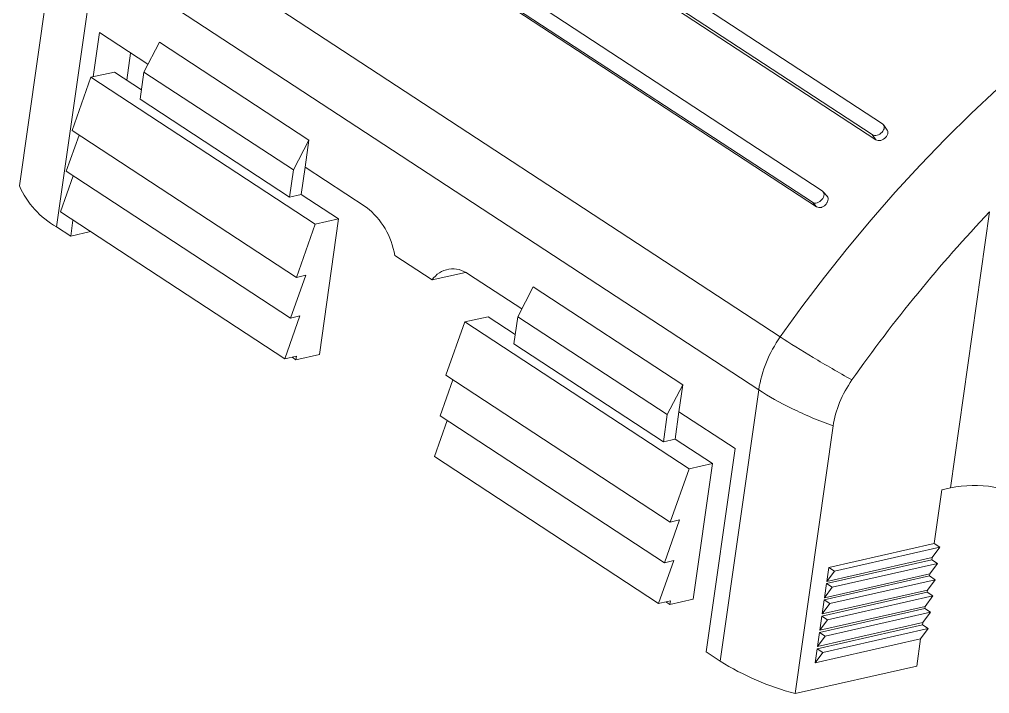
# Model space of a CAD drawing. Header units: inches. Extents: x 1531 to 2581, y 452 to 704.
# Drawn here: x 1702.77 to 1734.88, y 495.06 to 517.37 of the extents above; entities that cross this region are included whole.
import ezdxf

# ---------------------------------------------------------------- set-up
doc = ezdxf.new("R2010")
doc.units = ezdxf.units.IN
doc.header["$LTSCALE"] = 15

msp = doc.modelspace()

# ---------------------------------------------------------------- linework, layer by layer
at = {"color": 7, "linetype": 'Continuous', "lineweight": 15}
for p, q in [((1712.155, 526.468), (1731.334, 513.917)), ((1730.994, 513.558), (1711.815, 526.109)), ((1731.116, 513.388), (1711.937, 525.939)), ((1710.158, 524.253), (1729.337, 511.702)), ((1729.015, 511.32), (1709.836, 523.87)), ((1729.154, 511.168), (1709.975, 523.719)), ((1705.988, 521.235), (1727.951, 506.862)), ((1704.023, 520.718), (1702.766, 511.862)), ((1705.273, 519.485), (1703.999, 510.507)), ((1727.236, 505.112), (1705.273, 519.485)), ((1705.418, 516.933), (1705.211, 515.473)), ((1707.019, 515.885), (1705.418, 516.933)), ((1706.886, 515.631), (1707.401, 516.616)), ((1712.351, 513.377), (1707.401, 516.616)), ((1706.32, 515.362), (1706.448, 516.259)), ((1704.509, 513.693), (1705.134, 515.455)), ((1705.134, 515.455), (1705.909, 515.631)), ((1712.558, 510.597), (1705.134, 515.455)), ((1705.909, 515.631), (1706.803, 515.046)), ((1706.886, 515.631), (1706.759, 514.733)), ((1711.836, 512.392), (1706.886, 515.631)), ((1706.759, 514.733), (1711.708, 511.494)), ((1731.494, 513.702), (1731.375, 513.875)), ((1704.318, 512.347), (1704.741, 513.541)), ((1711.933, 508.835), (1704.509, 513.693)), ((1730.994, 513.558), (1731.116, 513.388)), ((1712.351, 513.377), (1711.836, 512.392)), ((1712.223, 512.48), (1712.351, 513.377)), ((1711.742, 507.489), (1704.318, 512.347)), ((1711.708, 511.494), (1711.836, 512.392)), ((1712.096, 511.582), (1712.223, 512.48)), ((1714.245, 511.156), (1712.223, 512.48)), ((1704.127, 511.001), (1704.55, 512.195)), ((1711.708, 511.494), (1712.096, 511.582)), ((1712.096, 511.582), (1713.333, 510.772)), ((1729.51, 511.512), (1729.373, 511.666)), ((1729.015, 511.32), (1729.154, 511.168)), ((1711.551, 506.142), (1704.127, 511.001)), ((1733.582, 501.871), (1734.879, 511.005)), ((1704.538, 510.732), (1704.463, 510.203)), ((1713.333, 510.772), (1712.558, 510.597)), ((1712.696, 506.286), (1713.333, 510.772)), ((1704.463, 510.203), (1703.999, 510.507)), ((1705.119, 510.352), (1704.463, 510.203)), ((1712.558, 510.597), (1711.933, 508.835)), ((1716.427, 508.748), (1715.189, 509.558)), ((1717.534, 508.999), (1716.427, 508.748)), ((1712.244, 508.905), (1711.742, 507.489)), ((1711.933, 508.835), (1712.244, 508.905)), ((1719.393, 507.788), (1717.626, 508.944)), ((1719.26, 507.533), (1719.775, 508.518)), ((1719.775, 508.518), (1724.724, 505.28)), ((1712.053, 507.559), (1711.551, 506.142)), ((1711.742, 507.489), (1712.053, 507.559)), ((1718.283, 507.534), (1717.507, 507.358)), ((1719.177, 506.948), (1718.283, 507.534)), ((1719.132, 506.636), (1719.26, 507.533)), ((1724.209, 504.294), (1719.26, 507.533)), ((1717.507, 507.358), (1716.882, 505.596)), ((1717.507, 507.358), (1724.932, 502.499)), ((1724.082, 503.397), (1719.132, 506.636)), ((1711.551, 506.142), (1711.938, 506.23)), ((1711.921, 506.11), (1711.789, 506.197)), ((1712.696, 506.286), (1711.921, 506.11)), ((1711.921, 506.11), (1711.938, 506.23)), ((1716.882, 505.596), (1724.306, 500.737)), ((1716.691, 504.25), (1717.115, 505.443)), ((1724.724, 505.28), (1724.209, 504.294)), ((1724.724, 505.28), (1724.597, 504.382)), ((1725.961, 496.134), (1727.236, 505.112)), ((1724.115, 499.391), (1716.691, 504.25)), ((1724.209, 504.294), (1724.082, 503.397)), ((1724.597, 504.382), (1724.469, 503.485)), ((1726.453, 503.168), (1724.597, 504.382)), ((1716.5, 502.904), (1716.924, 504.097)), ((1728.441, 495.06), (1729.698, 503.916)), ((1724.082, 503.397), (1724.469, 503.485)), ((1725.707, 502.675), (1724.469, 503.485)), ((1723.924, 498.045), (1716.5, 502.904)), ((1725.497, 496.437), (1726.453, 503.168)), ((1724.932, 502.499), (1725.707, 502.675)), ((1725.07, 498.188), (1725.707, 502.675)), ((1724.306, 500.737), (1724.932, 502.499)), ((1733.297, 501.806), (1733.045, 500.029)), ((1733.582, 501.871), (1733.297, 501.806)), ((1724.115, 499.391), (1724.618, 500.808)), ((1724.618, 500.808), (1724.306, 500.737)), ((1729.556, 499.238), (1733.045, 500.029)), ((1733.23, 499.907), (1733.045, 500.029)), ((1729.742, 499.117), (1733.23, 499.907)), ((1732.979, 499.562), (1733.23, 499.907)), ((1723.924, 498.045), (1724.427, 499.462)), ((1724.427, 499.462), (1724.115, 499.391)), ((1729.48, 498.7), (1732.968, 499.49)), ((1729.49, 498.772), (1732.979, 499.562)), ((1729.665, 498.578), (1733.154, 499.369)), ((1732.902, 499.024), (1733.154, 499.369)), ((1732.979, 499.562), (1732.968, 499.49)), ((1733.154, 499.369), (1732.968, 499.49)), ((1729.556, 499.238), (1729.49, 498.772)), ((1729.49, 498.772), (1729.742, 499.117)), ((1729.742, 499.117), (1729.556, 499.238)), ((1729.403, 498.162), (1732.892, 498.952)), ((1729.413, 498.234), (1732.902, 499.024)), ((1729.589, 498.04), (1733.077, 498.83)), ((1732.826, 498.486), (1733.077, 498.83)), ((1732.902, 499.024), (1732.892, 498.952)), ((1733.077, 498.83), (1732.892, 498.952)), ((1729.327, 497.623), (1732.815, 498.414)), ((1729.337, 497.695), (1732.826, 498.486)), ((1729.48, 498.7), (1729.413, 498.234)), ((1729.413, 498.234), (1729.665, 498.578)), ((1729.665, 498.578), (1729.48, 498.7)), ((1732.826, 498.486), (1732.815, 498.414)), ((1733.001, 498.292), (1732.815, 498.414)), ((1724.312, 498.133), (1723.924, 498.045)), ((1724.163, 498.099), (1724.295, 498.013)), ((1724.295, 498.013), (1725.07, 498.188)), ((1724.295, 498.013), (1724.312, 498.133)), ((1729.403, 498.162), (1729.337, 497.695)), ((1729.589, 498.04), (1729.403, 498.162)), ((1729.512, 497.502), (1733.001, 498.292)), ((1732.749, 497.947), (1733.001, 498.292)), ((1729.25, 497.085), (1732.739, 497.875)), ((1729.261, 497.157), (1732.749, 497.947)), ((1729.337, 497.695), (1729.589, 498.04)), ((1732.749, 497.947), (1732.739, 497.875)), ((1732.925, 497.754), (1732.739, 497.875)), ((1729.327, 497.623), (1729.261, 497.157)), ((1729.261, 497.157), (1729.512, 497.502)), ((1729.512, 497.502), (1729.327, 497.623)), ((1729.436, 496.963), (1732.925, 497.754)), ((1732.673, 497.409), (1732.925, 497.754)), ((1729.174, 496.546), (1732.663, 497.337)), ((1729.184, 496.618), (1732.673, 497.409)), ((1729.36, 496.425), (1732.848, 497.215)), ((1732.596, 496.87), (1732.848, 497.215)), ((1732.673, 497.409), (1732.663, 497.337)), ((1732.848, 497.215), (1732.663, 497.337)), ((1729.108, 496.08), (1732.596, 496.87)), ((1729.25, 497.085), (1729.184, 496.618)), ((1729.184, 496.618), (1729.436, 496.963)), ((1729.436, 496.963), (1729.25, 497.085)), ((1732.596, 496.87), (1732.469, 495.973)), ((1729.174, 496.546), (1729.108, 496.08)), ((1729.36, 496.425), (1729.174, 496.546)), ((1725.961, 496.134), (1725.497, 496.437)), ((1729.108, 496.08), (1729.36, 496.425)), ((1732.469, 495.973), (1728.441, 495.06))]:
    msp.add_line(p, q, dxfattribs=at)
at = {"color": 7, "linetype": 'Continuous', "lineweight": 15, "flags": 128}
msp.add_lwpolyline([(1727.951, 506.862), (1728.669, 507.862), (1729.41, 508.842), (1730.172, 509.802), (1730.954, 510.741), (1731.757, 511.658), (1732.577, 512.551), (1733.416, 513.419), (1734.27, 514.261), (1735.141, 515.077)], dxfattribs=at)
at = {"color": 7, "linetype": 'Continuous', "lineweight": 15}
for centre, radius, start, end in [((1705.424, 513.041), 2.908, 203.915, 240.6457), ((1712.699, 509.165), 2.521, 8.9636, 52.1714), ((1770.941, 476.835), 49.68, 136.5426, 144.8442), ((1717.118, 508.284), 0.833, 52.4502, 146.127), ((1731.297, 504.474), 4.111, 144.4859, 171.0726), ((1734.366, 497.93), 4.018, 60.0761, 101.2472), ((1730.811, 503.935), 9.186, 238.1328, 255.0452)]:
    msp.add_arc(centre, radius, start, end, dxfattribs=at)
for points, knots in [([(1731.334, 513.917), (1731.375, 513.89), (1731.396, 513.846), (1731.39, 513.741), (1731.363, 513.685), (1731.273, 513.59), (1731.214, 513.554), (1731.092, 513.525), (1731.036, 513.532), (1730.994, 513.558)], [0, 0, 0, 0, 0.25, 0.25, 0.5, 0.5, 0.75, 0.75, 1, 1, 1, 1]), ([(1731.492, 513.7), (1731.495, 513.697), (1731.513, 513.678), (1731.517, 513.621), (1731.497, 513.541), (1731.443, 513.462), (1731.364, 513.4), (1731.274, 513.364), (1731.184, 513.356), (1731.139, 513.377), (1731.116, 513.388)], [0, 0, 0, 0, 0.023298, 0.162243, 0.301877, 0.441519, 0.581165, 0.720792, 0.859924, 1, 1, 1, 1]), ([(1729.337, 511.702), (1729.378, 511.674), (1729.4, 511.629), (1729.398, 511.52), (1729.373, 511.461), (1729.288, 511.359), (1729.23, 511.321), (1729.112, 511.287), (1729.057, 511.293), (1729.015, 511.32)], [0, 0, 0, 0, 0.25, 0.25, 0.5, 0.5, 0.75, 0.75, 1, 1, 1, 1]), ([(1729.507, 511.509), (1729.512, 511.504), (1729.533, 511.482), (1729.54, 511.421), (1729.523, 511.337), (1729.472, 511.254), (1729.397, 511.188), (1729.31, 511.147), (1729.222, 511.137), (1729.177, 511.158), (1729.154, 511.168)], [0, 0, 0, 0, 0.038813, 0.17555, 0.312966, 0.450391, 0.587819, 0.725228, 0.862149, 1, 1, 1, 1]), ([(1727.951, 506.862), (1728.278, 506.648), (1728.643, 506.421), (1729.244, 506.061), (1729.454, 505.937), (1729.882, 505.69), (1730.1, 505.565), (1730.323, 505.44)], [0, 0, 0, 0, 0.5, 0.5, 0.75, 0.75, 1, 1, 1, 1]), ([(1729.698, 503.916), (1729.734, 504.174), (1729.806, 504.434), (1730.02, 504.956), (1730.157, 505.205), (1730.323, 505.44)], [0, 0, 0, 0, 0.5, 0.5, 1, 1, 1, 1]), ([(1727.236, 505.112), (1727.563, 504.898), (1727.935, 504.69), (1728.559, 504.387), (1728.779, 504.287), (1729.229, 504.096), (1729.46, 504.004), (1729.698, 503.916)], [0, 0, 0, 0, 0.5, 0.5, 0.75, 0.75, 1, 1, 1, 1])]:
    msp.add_open_spline(points, degree=3, knots=knots, dxfattribs=at)

doc.saveas('drawing.dxf')
